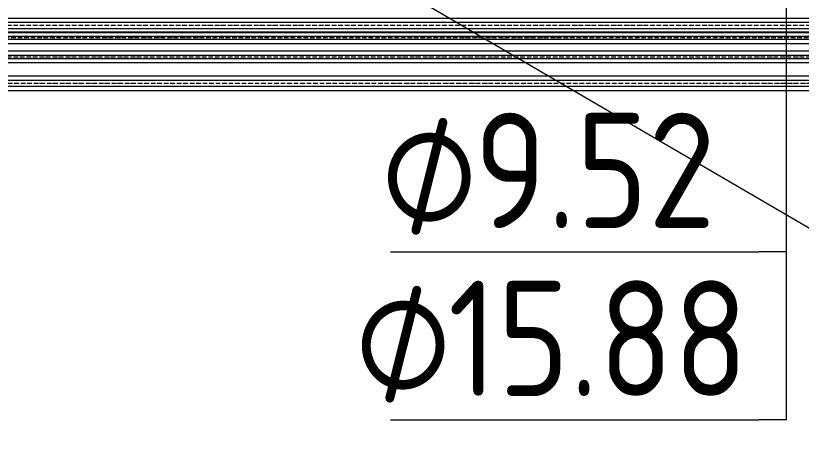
# Model space of a CAD drawing. Header units: millimetres. Extents: x -88595 to 880822, y -1054509 to -148035.
# Drawn here: x 524917 to 526621, y -277576 to -276666 of the extents above; entities that cross this region are included whole.
import ezdxf

# ---------------------------------------------------------------- set-up
doc = ezdxf.new("R2010")
doc.units = ezdxf.units.MM
doc.linetypes.add('$10$ADSK_Осевая', pattern=[14, 10, -2, 0, -2])
for name, color, linetype, lineweight in [('Изоляция', 7, 'Continuous', 18), ('Крыша', 7, 'Continuous', 9), ('Марки', 7, 'Continuous', 20), ('Оборудование', 7, 'Continuous', 18), ('Трубопровод', 7, 'Continuous', 18)]:
    doc.layers.add(name, color=color, linetype=linetype, lineweight=lineweight)
doc.styles.add('$3$GOST Common_3', font='GOST_Common.ttf', dxfattribs={"width": 0.9, "height": 250})
doc.styles.add('$7$GOST Common', font='GOST_Common.ttf', dxfattribs={"width": 0.9, "height": 250})

# ---------------------------------------------------------------- blocks, each defined once
blk = doc.blocks.new('$0$ADSK_M_Трубы - Диаметр_8-160846-В_Координация_кровля ОВ3')
at = {"layer": 'Марки'}
blk.add_line((0, 0), (8, 0), dxfattribs=at)
blk = doc.blocks.new('Кровля')
at = {"layer": 'Крыша'}
blk.add_line((537686, 650022.5), (548966.2, 643439.7), dxfattribs=at)

msp = doc.modelspace()

# ---------------------------------------------------------------- linework, layer by layer
at = {"layer": 'Изоляция', "color": 134, "true_color": 0x00a6a6}
for p, q in [((537287.2, -276672.2), (524167.7, -276672.2)), ((524167.7, -276702.9), (537287.2, -276702.9)), ((537428.8, -276797.5), (522967.7, -276797.5)), ((522967.7, -276828.2), (537428.8, -276828.2))]:
    msp.add_line(p, q, dxfattribs=at)
at = {"layer": 'Изоляция', "color": 190, "true_color": 0x8000ff}
for p, q in [((537287.2, -276702), (524151.8, -276702)), ((524151.8, -276726.3), (537338.8, -276726.3)), ((537398.7, -276743.4), (522951.8, -276743.4)), ((522951.8, -276767.8), (537398.7, -276767.8))]:
    msp.add_line(p, q, dxfattribs=at)
at = {"layer": 'Марки'}
for p, q in [((526588.9, -276603.3), (526588.9, -277178.3)), ((526588.9, -276638.6), (526588.9, -277542.4)), ((526588.9, -277178.3), (526529.9, -277178.3)), ((526588.9, -277542.4), (526529.9, -277542.4))]:
    msp.add_line(p, q, dxfattribs=at)
at = {"layer": 'Трубопровод', "color": 134, "true_color": 0x00a6a6}
for p, q in [((537287.2, -276681.2), (524167.7, -276681.2)), ((524167.7, -276693.9), (537287.2, -276693.9)), ((537428.8, -276806.5), (522967.7, -276806.5)), ((522967.7, -276819.2), (537428.8, -276819.2))]:
    msp.add_line(p, q, dxfattribs=at)
at = {"layer": 'Трубопровод', "color": 134, "linetype": '$10$ADSK_Осевая', "true_color": 0x00a6a6}
for p, q in [((537287.2, -276687.6), (524167.7, -276687.6)), ((522967.7, -276812.8), (537428.8, -276812.8))]:
    msp.add_line(p, q, dxfattribs=at)
at = {"layer": 'Трубопровод', "color": 190, "true_color": 0x8000ff}
for p, q in [((537338.8, -276711), (524151.8, -276711)), ((524151.8, -276717.3), (537338.8, -276717.3)), ((537398.7, -276752.4), (522951.8, -276752.4)), ((522951.8, -276758.8), (537398.7, -276758.8))]:
    msp.add_line(p, q, dxfattribs=at)
at = {"layer": 'Трубопровод', "color": 190, "linetype": '$10$ADSK_Осевая', "true_color": 0x8000ff}
for p, q in [((537338.8, -276714.1), (524151.8, -276714.1)), ((522951.8, -276755.6), (537398.7, -276755.6))]:
    msp.add_line(p, q, dxfattribs=at)

# ---------------------------------------------------------------- block references
at = {"layer": 'Марки', "xscale": 99.99999999999993, "yscale": 99.99999999999993, "zscale": 99.99999999999993}
for p in [(525729.9, -277178.3), (525729.9, -277542.4)]:
    msp.add_blockref('$0$ADSK_M_Трубы - Диаметр_8-160846-В_Координация_кровля ОВ3', p, dxfattribs=at)
at = {"layer": 'Оборудование', "color": 5, "true_color": 0x0000ff}
msp.add_blockref('Кровля', (-12267.3, -926437.4), dxfattribs=at)

# ---------------------------------------------------------------- texts
at = {"layer": 'Марки', "lineweight": 9, "char_height": 250, "attachment_point": 1}
for s, insert, width, style in [('\\fGOST Common|b0|i0|c254|p34|;\\W.9;⌀', (525709.1, -276876.7), 245.316, '$3$GOST Common_3'), ('9.52', (525911.5, -276876.7), 663.797, '$7$GOST Common'), ('15.88', (525854.8, -277240.8), 800.886, '$7$GOST Common'), ('\\fGOST Common|b0|i0|c254|p34|;\\W.9;⌀', (525652.4, -277240.8), 245.316, '$3$GOST Common_3')]:
    msp.add_mtext(s, dxfattribs=dict(at, insert=insert, width=width, style=style))

doc.saveas('drawing.dxf')
